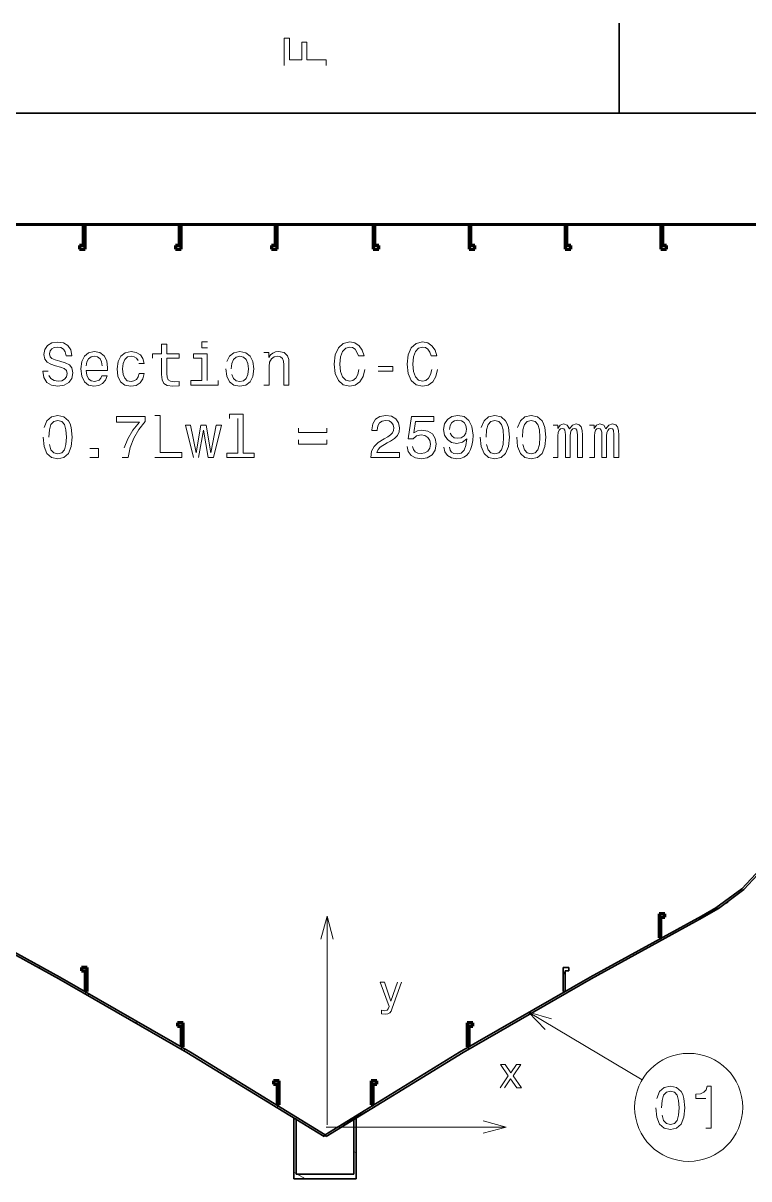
# Model space of a CAD drawing. Extents: x 0 to 179, y 1 to 126.
# Drawn here: x 45.84 to 71.56, y 84.22 to 125.21 of the extents above; entities that cross this region are included whole.
import ezdxf

# ---------------------------------------------------------------- set-up
doc = ezdxf.new("R2010")
doc.units = 0

msp = doc.modelspace()

# ---------------------------------------------------------------- linework, layer by layer
at = {"color": 7, "lineweight": 35, "ltscale": 0.1875}
msp.add_lwpolyline([(66.961, 122.018), (66.961, 125.207)], dxfattribs=at)
at = {"color": 7, "lineweight": 13}
msp.add_lwpolyline([(56.58, 123.705), (56.58, 123.904), (55.896, 123.904), (55.896, 124.53), (55.719, 124.53), (55.719, 123.904), (55.273, 123.904), (55.273, 124.674), (55.092, 124.674), (55.092, 123.705)], dxfattribs=at)
at = {"color": 7, "lineweight": 35}
for points in [[(174.312, 122.018), (4.252, 122.018)], [(26.224, 118.09), (86.852, 118.09)], [(26.224, 118.039), (86.852, 118.039)], [(26.291, 111.119), (33.749, 103.322), (38.606, 98.016), (40.729, 95.516), (41.692, 94.484), (42.592, 93.803), (43.171, 93.481), (47.106, 91.312), (51.644, 88.703), (56.501, 85.721)], [(26.342, 111.165), (33.805, 103.364), (38.664, 98.053), (40.768, 95.576), (41.769, 94.507), (42.687, 93.826), (43.204, 93.541), (47.14, 91.371), (51.772, 88.706), (56.538, 85.779)], [(86.733, 111.165), (79.271, 103.364), (74.411, 98.053), (72.307, 95.576), (71.307, 94.507), (70.388, 93.826), (69.872, 93.541), (65.935, 91.371), (61.303, 88.706), (56.538, 85.779)], [(86.785, 111.119), (79.326, 103.322), (74.47, 98.016), (72.347, 95.516), (71.383, 94.484), (70.483, 93.803), (69.904, 93.481), (65.97, 91.312), (61.432, 88.703), (56.574, 85.721)]]:
    msp.add_lwpolyline(points, dxfattribs=at)
at = {"color": 7, "lineweight": 13, "ltscale": 0.003464}
for points in [[(47.672, 118.039), (47.701, 118.09)], [(49.635, 118.039), (49.665, 118.09)], [(51.599, 118.039), (51.629, 118.09)], [(53.563, 118.039), (53.592, 118.09)], [(55.526, 118.039), (55.556, 118.09)], [(57.49, 118.039), (57.52, 118.09)], [(59.454, 118.039), (59.483, 118.09)], [(61.418, 118.039), (61.447, 118.09)], [(63.381, 118.039), (63.411, 118.09)], [(65.345, 118.039), (65.374, 118.09)], [(67.309, 118.039), (67.338, 118.09)], [(69.272, 118.039), (69.302, 118.09)], [(71.236, 118.039), (71.265, 118.09)]]:
    msp.add_lwpolyline(points, dxfattribs=at)
at = {"color": 7, "lineweight": 140, "ltscale": 0.0426}
for points in [[(47.967, 118.039), (47.967, 117.315)], [(51.368, 118.039), (51.368, 117.315)], [(54.769, 118.039), (54.769, 117.315)], [(58.306, 117.315), (58.306, 118.039)], [(61.708, 117.315), (61.708, 118.039)], [(65.109, 117.315), (65.109, 118.039)], [(68.51, 117.315), (68.51, 118.039)]]:
    msp.add_lwpolyline(points, dxfattribs=at)
at = {"color": 7, "lineweight": 140, "ltscale": 0.004}
for points in [[(48.035, 118.039), (47.967, 118.039)], [(51.436, 118.039), (51.368, 118.039)], [(54.837, 118.039), (54.769, 118.039)], [(58.306, 118.039), (58.238, 118.039)], [(61.708, 118.039), (61.64, 118.039)], [(65.109, 118.039), (65.041, 118.039)], [(68.51, 118.039), (68.442, 118.039)], [(68.374, 92.768), (68.442, 92.768)], [(48.035, 90.866), (48.103, 90.866)], [(51.436, 88.905), (51.504, 88.905)], [(61.572, 88.905), (61.64, 88.905)], [(54.837, 86.848), (54.905, 86.848)], [(58.17, 86.848), (58.238, 86.848)]]:
    msp.add_lwpolyline(points, dxfattribs=at)
at = {"color": 7, "lineweight": 35, "ltscale": 0.0426}
for points in [[(47.967, 117.315), (47.967, 118.039)], [(51.368, 117.315), (51.368, 118.039)], [(54.769, 117.315), (54.769, 118.039)], [(58.306, 117.315), (58.306, 118.039)], [(61.708, 117.315), (61.708, 118.039)], [(65.109, 117.315), (65.109, 118.039)], [(68.51, 117.315), (68.51, 118.039)]]:
    msp.add_lwpolyline(points, dxfattribs=at)
at = {"color": 7, "lineweight": 35, "ltscale": 0.004}
for points in [[(47.967, 118.039), (48.035, 118.039)], [(51.368, 118.039), (51.436, 118.039)], [(54.769, 118.039), (54.837, 118.039)], [(58.238, 118.039), (58.306, 118.039)], [(61.64, 118.039), (61.708, 118.039)], [(65.041, 118.039), (65.109, 118.039)], [(68.442, 118.039), (68.51, 118.039)], [(68.442, 92.768), (68.374, 92.768)], [(48.035, 90.866), (48.103, 90.866)], [(65.041, 90.866), (64.973, 90.866)], [(51.436, 88.905), (51.504, 88.905)], [(61.64, 88.905), (61.572, 88.905)], [(54.837, 86.848), (54.905, 86.848)], [(58.238, 86.848), (58.17, 86.848)], [(56.501, 85.721), (56.538, 85.779)], [(56.574, 85.721), (56.538, 85.779)]]:
    msp.add_lwpolyline(points, dxfattribs=at)
at = {"color": 7, "lineweight": 140, "ltscale": 0.05}
for points in [[(48.035, 117.189), (48.035, 118.039)], [(51.436, 117.189), (51.436, 118.039)], [(54.837, 117.189), (54.837, 118.039)], [(58.238, 118.039), (58.238, 117.189)], [(61.64, 118.039), (61.64, 117.189)], [(65.041, 118.039), (65.041, 117.189)], [(68.442, 118.039), (68.442, 117.189)]]:
    msp.add_lwpolyline(points, dxfattribs=at)
at = {"color": 7, "lineweight": 35, "ltscale": 0.05}
for points in [[(48.035, 118.039), (48.035, 117.189)], [(51.436, 118.039), (51.436, 117.189)], [(54.837, 118.039), (54.837, 117.189)], [(58.238, 118.039), (58.238, 117.189)], [(61.64, 118.039), (61.64, 117.189)], [(65.041, 118.039), (65.041, 117.189)], [(68.442, 118.039), (68.442, 117.189)]]:
    msp.add_lwpolyline(points, dxfattribs=at)
at = {"color": 7, "lineweight": 140, "ltscale": 0.0074}
for points in [[(47.835, 117.315), (47.835, 117.189)], [(51.236, 117.315), (51.236, 117.189)], [(54.637, 117.315), (54.637, 117.189)], [(58.438, 117.189), (58.438, 117.315)], [(61.839, 117.189), (61.839, 117.315)], [(65.241, 117.189), (65.241, 117.315)], [(68.642, 117.189), (68.642, 117.315)]]:
    msp.add_lwpolyline(points, dxfattribs=at)
at = {"color": 7, "lineweight": 140, "ltscale": 0.00775}
for points in [[(47.967, 117.315), (47.835, 117.315)], [(51.368, 117.315), (51.236, 117.315)], [(54.769, 117.315), (54.637, 117.315)], [(58.438, 117.315), (58.306, 117.315)], [(61.839, 117.315), (61.708, 117.315)], [(65.241, 117.315), (65.109, 117.315)], [(68.642, 117.315), (68.51, 117.315)], [(68.442, 93.495), (68.574, 93.495)], [(47.903, 91.592), (48.035, 91.592)], [(51.304, 89.63), (51.436, 89.63)], [(61.64, 89.63), (61.771, 89.63)], [(54.705, 87.573), (54.837, 87.573)], [(58.238, 87.573), (58.37, 87.573)]]:
    msp.add_lwpolyline(points, dxfattribs=at)
at = {"color": 7, "lineweight": 35, "ltscale": 0.0074}
for points in [[(47.835, 117.189), (47.835, 117.315)], [(51.236, 117.189), (51.236, 117.315)], [(54.637, 117.189), (54.637, 117.315)], [(58.438, 117.189), (58.438, 117.315)], [(61.839, 117.189), (61.839, 117.315)], [(65.241, 117.189), (65.241, 117.315)], [(68.642, 117.189), (68.642, 117.315)]]:
    msp.add_lwpolyline(points, dxfattribs=at)
at = {"color": 7, "lineweight": 35, "ltscale": 0.00775}
for points in [[(47.835, 117.315), (47.967, 117.315)], [(51.236, 117.315), (51.368, 117.315)], [(54.637, 117.315), (54.769, 117.315)], [(58.306, 117.315), (58.438, 117.315)], [(61.708, 117.315), (61.839, 117.315)], [(65.109, 117.315), (65.241, 117.315)], [(68.51, 117.315), (68.642, 117.315)], [(68.442, 93.495), (68.574, 93.495)], [(48.035, 91.592), (47.903, 91.592)], [(65.041, 91.592), (65.173, 91.592)], [(51.436, 89.63), (51.304, 89.63)], [(61.64, 89.63), (61.771, 89.63)], [(54.837, 87.573), (54.705, 87.573)], [(58.238, 87.573), (58.37, 87.573)]]:
    msp.add_lwpolyline(points, dxfattribs=at)
at = {"color": 7, "lineweight": 140, "ltscale": 0.01175}
for points in [[(47.835, 117.189), (48.035, 117.189)], [(51.236, 117.189), (51.436, 117.189)], [(54.637, 117.189), (54.837, 117.189)], [(58.238, 117.189), (58.438, 117.189)], [(61.64, 117.189), (61.839, 117.189)], [(65.041, 117.189), (65.241, 117.189)], [(68.442, 117.189), (68.642, 117.189)], [(68.574, 93.621), (68.374, 93.621)], [(48.103, 91.718), (47.903, 91.718)], [(51.504, 89.756), (51.304, 89.756)], [(61.771, 89.756), (61.572, 89.756)], [(54.905, 87.699), (54.705, 87.699)], [(58.37, 87.699), (58.17, 87.699)]]:
    msp.add_lwpolyline(points, dxfattribs=at)
at = {"color": 7, "lineweight": 35, "ltscale": 0.01175}
for points in [[(48.035, 117.189), (47.835, 117.189)], [(51.436, 117.189), (51.236, 117.189)], [(54.837, 117.189), (54.637, 117.189)], [(58.438, 117.189), (58.238, 117.189)], [(61.839, 117.189), (61.64, 117.189)], [(65.241, 117.189), (65.041, 117.189)], [(68.642, 117.189), (68.442, 117.189)], [(68.574, 93.621), (68.374, 93.621)], [(47.903, 91.718), (48.103, 91.718)], [(65.173, 91.718), (64.973, 91.718)], [(51.304, 89.756), (51.504, 89.756)], [(61.771, 89.756), (61.572, 89.756)], [(54.705, 87.699), (54.905, 87.699)], [(58.37, 87.699), (58.17, 87.699)]]:
    msp.add_lwpolyline(points, dxfattribs=at)
at = {"color": 5, "lineweight": 13}
for points in [[(46.726, 112.86), (46.531, 112.86), (46.574, 112.633), (46.681, 112.465), (46.846, 112.365), (47.069, 112.328), (47.29, 112.363), (47.455, 112.457), (47.56, 112.605), (47.598, 112.8), (47.566, 112.976), (47.476, 113.089), (47.33, 113.164), (47.135, 113.22), (46.968, 113.261), (46.859, 113.308), (46.797, 113.377), (46.777, 113.484), (46.797, 113.58), (46.852, 113.653), (46.938, 113.703), (47.056, 113.72), (47.176, 113.698), (47.27, 113.64), (47.333, 113.544), (47.363, 113.413), (47.558, 113.413), (47.558, 113.417), (47.523, 113.619), (47.423, 113.769), (47.264, 113.863), (47.05, 113.896), (46.857, 113.863), (46.707, 113.773), (46.61, 113.634), (46.576, 113.454), (46.604, 113.293), (46.685, 113.184), (46.814, 113.111), (46.99, 113.055), (47.163, 113.006), (47.294, 112.959), (47.373, 112.89), (47.401, 112.779), (47.375, 112.665), (47.309, 112.579), (47.208, 112.526), (47.077, 112.508), (46.932, 112.532), (46.82, 112.601), (46.749, 112.712)], [(48.077, 112.89), (48.831, 112.89), (48.833, 112.978), (48.799, 113.224), (48.705, 113.409), (48.555, 113.52), (48.355, 113.561), (48.16, 113.518), (48.01, 113.398), (47.914, 113.203), (47.879, 112.946), (47.912, 112.682), (48.008, 112.489), (48.156, 112.369), (48.349, 112.328), (48.516, 112.356), (48.653, 112.429), (48.754, 112.545), (48.812, 112.699), (48.626, 112.699), (48.587, 112.613), (48.531, 112.549), (48.373, 112.498), (48.25, 112.521), (48.158, 112.596), (48.098, 112.718), (48.077, 112.884)], [(49.936, 113.139), (50.122, 113.139), (50.084, 113.31), (49.991, 113.445), (49.848, 113.529), (49.661, 113.561), (49.455, 113.518), (49.299, 113.398), (49.2, 113.203), (49.166, 112.941), (49.198, 112.682), (49.294, 112.489), (49.447, 112.369), (49.655, 112.328), (49.839, 112.36), (49.983, 112.45), (50.081, 112.592), (50.124, 112.781), (49.944, 112.781), (49.912, 112.661), (49.852, 112.571), (49.766, 112.515), (49.661, 112.498), (49.53, 112.526), (49.436, 112.611), (49.378, 112.751), (49.359, 112.948), (49.378, 113.141), (49.438, 113.28), (49.535, 113.366), (49.661, 113.396), (49.773, 113.377), (49.856, 113.327), (49.912, 113.246)], [(50.746, 113.321), (50.746, 112.744), (50.759, 112.558), (50.819, 112.429), (50.939, 112.354), (51.143, 112.328), (51.366, 112.339), (51.366, 112.502), (51.203, 112.489), (51.055, 112.506), (50.975, 112.56), (50.941, 112.65), (50.935, 112.776), (50.935, 113.321), (51.366, 113.321), (51.366, 113.482), (50.935, 113.482), (50.935, 113.818), (50.746, 113.818), (50.746, 113.482), (50.42, 113.482), (50.42, 113.321)], [(52.367, 113.908), (52.168, 113.908), (52.168, 113.694), (52.367, 113.694)], [(53.019, 112.944), (53.053, 112.682), (53.152, 112.489), (53.308, 112.369), (53.518, 112.328), (53.726, 112.369), (53.883, 112.487), (53.982, 112.68), (54.018, 112.944), (53.982, 113.205), (53.883, 113.4), (53.726, 113.518), (53.518, 113.561), (53.308, 113.518), (53.152, 113.398), (53.053, 113.205)], [(54.365, 112.369), (54.554, 112.369), (54.554, 113.034), (54.573, 113.186), (54.636, 113.297), (54.732, 113.366), (54.861, 113.392), (54.964, 113.37), (55.028, 113.312), (55.06, 113.216), (55.071, 113.087), (55.071, 112.369), (55.259, 112.369), (55.259, 113.126), (55.251, 113.278), (55.212, 113.405), (55.086, 113.52), (54.889, 113.561), (54.779, 113.546), (54.687, 113.505), (54.608, 113.437), (54.545, 113.345), (54.545, 113.52), (54.365, 113.52)], [(57.738, 112.922), (57.695, 112.742), (57.624, 112.613), (57.526, 112.534), (57.41, 112.508), (57.271, 112.547), (57.161, 112.663), (57.088, 112.851), (57.065, 113.113), (57.088, 113.372), (57.159, 113.563), (57.269, 113.679), (57.41, 113.72), (57.513, 113.698), (57.601, 113.638), (57.669, 113.542), (57.717, 113.409), (57.92, 113.409), (57.856, 113.613), (57.745, 113.767), (57.592, 113.863), (57.41, 113.898), (57.183, 113.844), (57.009, 113.694), (56.898, 113.447), (56.859, 113.113), (56.898, 112.779), (57.009, 112.532), (57.183, 112.38), (57.41, 112.328), (57.609, 112.369), (57.77, 112.483), (57.884, 112.669), (57.944, 112.922)], [(60.32, 112.922), (60.277, 112.742), (60.206, 112.613), (60.107, 112.534), (59.992, 112.508), (59.852, 112.547), (59.743, 112.663), (59.67, 112.851), (59.646, 113.113), (59.67, 113.372), (59.741, 113.563), (59.85, 113.679), (59.992, 113.72), (60.094, 113.698), (60.182, 113.638), (60.251, 113.542), (60.298, 113.409), (60.502, 113.409), (60.438, 113.613), (60.326, 113.767), (60.174, 113.863), (59.992, 113.898), (59.764, 113.844), (59.591, 113.694), (59.479, 113.447), (59.441, 113.113), (59.479, 112.779), (59.591, 112.532), (59.764, 112.38), (59.992, 112.328), (60.191, 112.369), (60.352, 112.483), (60.465, 112.669), (60.525, 112.922)], [(48.077, 113.049), (48.1, 113.197), (48.158, 113.306), (48.246, 113.372), (48.362, 113.396), (48.475, 113.372), (48.563, 113.306), (48.617, 113.197), (48.636, 113.049)], [(52.361, 112.528), (52.361, 113.482), (51.876, 113.482), (51.876, 113.321), (52.172, 113.321), (52.172, 112.528), (51.786, 112.528), (51.786, 112.369), (52.751, 112.369), (52.751, 112.528)], [(53.212, 112.946), (53.231, 113.139), (53.291, 113.278), (53.388, 113.364), (53.518, 113.394), (53.647, 113.364), (53.744, 113.28), (53.804, 113.139), (53.825, 112.946), (53.804, 112.751), (53.744, 112.609), (53.647, 112.523), (53.518, 112.495), (53.388, 112.523), (53.291, 112.609), (53.231, 112.751)], [(58.422, 112.86), (58.941, 112.86), (58.941, 113.029), (58.422, 113.029)], [(46.548, 110.525), (46.58, 110.188), (46.681, 109.948), (46.842, 109.802), (47.065, 109.755), (47.285, 109.802), (47.446, 109.948), (47.545, 110.188), (47.579, 110.525), (47.545, 110.86), (47.504, 110.992), (47.446, 111.102), (47.285, 111.248), (47.065, 111.297), (46.842, 111.248), (46.681, 111.1), (46.58, 110.86)], [(46.754, 110.525), (46.771, 110.784), (46.824, 110.971), (46.921, 111.08), (47.065, 111.119), (47.206, 111.08), (47.303, 110.971), (47.356, 110.784), (47.373, 110.525), (47.356, 110.263), (47.303, 110.077), (47.206, 109.968), (47.065, 109.931), (46.921, 109.968), (46.824, 110.077), (46.771, 110.263)], [(49.348, 109.798), (49.565, 109.798), (49.635, 110.152), (49.76, 110.482), (49.936, 110.789), (50.165, 111.076), (50.165, 111.254), (49.144, 111.254), (49.144, 111.059), (49.959, 111.059), (49.723, 110.769), (49.545, 110.467), (49.421, 110.146)], [(50.502, 109.798), (51.458, 109.798), (51.458, 109.978), (50.699, 109.978), (50.699, 111.286), (50.502, 111.286)], [(53.45, 111.179), (53.45, 109.957), (53.062, 109.957), (53.062, 109.798), (54.024, 109.798), (54.024, 109.957), (53.638, 109.957), (53.638, 111.338), (53.154, 111.338), (53.154, 111.179)], [(58.158, 109.798), (59.181, 109.798), (59.181, 109.983), (58.373, 109.983), (58.418, 110.083), (58.495, 110.167), (58.733, 110.319), (58.859, 110.384), (59.001, 110.476), (59.102, 110.583), (59.16, 110.709), (59.181, 110.853), (59.145, 111.033), (59.044, 111.175), (58.889, 111.265), (58.69, 111.297), (58.484, 111.26), (58.328, 111.16), (58.227, 110.999), (58.193, 110.787), (58.193, 110.757), (58.388, 110.757), (58.388, 110.774), (58.407, 110.92), (58.465, 111.027), (58.557, 111.095), (58.679, 111.119), (58.804, 111.097), (58.896, 111.044), (58.956, 110.96), (58.977, 110.855), (58.962, 110.757), (58.922, 110.673), (58.853, 110.6), (58.759, 110.536), (58.632, 110.467), (58.422, 110.334), (58.274, 110.193), (58.186, 110.021), (58.158, 109.805)], [(59.441, 110.186), (59.488, 110.01), (59.593, 109.873), (59.747, 109.787), (59.944, 109.755), (60.161, 109.794), (60.33, 109.899), (60.438, 110.066), (60.478, 110.281), (60.442, 110.48), (60.339, 110.637), (60.178, 110.737), (59.97, 110.774), (59.809, 110.748), (59.685, 110.677), (59.745, 111.078), (60.397, 111.078), (60.397, 111.254), (59.601, 111.254), (59.483, 110.465), (59.655, 110.465), (59.779, 110.566), (59.938, 110.602), (60.075, 110.579), (60.18, 110.51), (60.247, 110.405), (60.27, 110.27), (60.247, 110.135), (60.178, 110.03), (60.073, 109.963), (59.938, 109.94), (59.824, 109.955), (59.736, 110.004), (59.672, 110.081), (59.64, 110.186)], [(60.748, 110.167), (60.781, 109.998), (60.873, 109.867), (61.019, 109.785), (61.212, 109.755), (61.338, 109.77), (61.452, 109.809), (61.548, 109.875), (61.63, 109.97), (61.694, 110.088), (61.741, 110.233), (61.769, 110.401), (61.78, 110.594), (61.743, 110.896), (61.638, 111.117), (61.471, 111.25), (61.242, 111.297), (61.031, 111.258), (60.873, 111.155), (60.77, 110.997), (60.736, 110.797), (60.77, 110.591), (60.871, 110.435), (61.021, 110.336), (61.212, 110.304), (61.413, 110.345), (61.565, 110.469), (61.531, 110.231), (61.462, 110.062), (61.357, 109.961), (61.214, 109.929), (61.102, 109.944), (61.021, 109.991), (60.967, 110.066), (60.946, 110.167)], [(60.944, 110.799), (60.965, 110.932), (61.025, 111.037), (61.119, 111.104), (61.242, 111.128), (61.368, 111.104), (61.465, 111.037), (61.525, 110.935), (61.548, 110.802), (61.525, 110.667), (61.465, 110.566), (61.366, 110.504), (61.235, 110.482), (61.117, 110.504), (61.025, 110.566), (60.965, 110.664)], [(62.037, 110.525), (62.069, 110.188), (62.17, 109.948), (62.331, 109.802), (62.554, 109.755), (62.775, 109.802), (62.935, 109.948), (63.034, 110.188), (63.068, 110.525), (63.034, 110.86), (62.993, 110.992), (62.935, 111.102), (62.775, 111.248), (62.554, 111.297), (62.331, 111.248), (62.17, 111.1), (62.069, 110.86)], [(62.243, 110.525), (62.26, 110.784), (62.314, 110.971), (62.41, 111.08), (62.554, 111.119), (62.695, 111.08), (62.792, 110.971), (62.845, 110.784), (62.863, 110.525), (62.845, 110.263), (62.792, 110.077), (62.695, 109.968), (62.554, 109.931), (62.41, 109.968), (62.314, 110.077), (62.26, 110.263)], [(63.328, 110.525), (63.36, 110.188), (63.461, 109.948), (63.622, 109.802), (63.845, 109.755), (64.065, 109.802), (64.226, 109.948), (64.325, 110.188), (64.359, 110.525), (64.325, 110.86), (64.284, 110.992), (64.226, 111.102), (64.065, 111.248), (63.845, 111.297), (63.622, 111.248), (63.461, 111.1), (63.36, 110.86)], [(63.534, 110.525), (63.551, 110.784), (63.604, 110.971), (63.701, 111.08), (63.845, 111.119), (63.986, 111.08), (64.083, 110.971), (64.136, 110.784), (64.153, 110.525), (64.136, 110.263), (64.083, 110.077), (63.986, 109.968), (63.845, 109.931), (63.701, 109.968), (63.604, 110.077), (63.551, 110.263)], [(52.056, 109.798), (52.228, 110.776), (52.399, 109.798), (52.579, 109.798), (52.862, 110.95), (52.68, 110.95), (52.489, 109.972), (52.32, 110.95), (52.133, 110.95), (51.964, 109.972), (51.773, 110.95), (51.593, 110.95), (51.876, 109.798)], [(55.6, 110.84), (55.6, 110.692), (56.597, 110.692), (56.597, 110.84)], [(64.616, 109.798), (64.79, 109.798), (64.79, 110.568), (64.801, 110.684), (64.833, 110.767), (64.882, 110.817), (64.947, 110.836), (64.998, 110.819), (65.032, 110.776), (65.05, 110.703), (65.056, 110.607), (65.056, 109.798), (65.219, 109.798), (65.219, 110.568), (65.23, 110.682), (65.262, 110.765), (65.313, 110.817), (65.378, 110.836), (65.429, 110.819), (65.463, 110.776), (65.485, 110.607), (65.485, 109.798), (65.659, 109.798), (65.659, 110.594), (65.648, 110.759), (65.613, 110.885), (65.545, 110.962), (65.433, 110.99), (65.303, 110.947), (65.202, 110.823), (65.122, 110.945), (64.99, 110.99), (64.867, 110.947), (64.784, 110.827), (64.784, 110.95), (64.616, 110.95)], [(65.907, 109.798), (66.081, 109.798), (66.081, 110.568), (66.092, 110.684), (66.124, 110.767), (66.173, 110.817), (66.237, 110.836), (66.289, 110.819), (66.323, 110.776), (66.34, 110.703), (66.347, 110.607), (66.347, 109.798), (66.51, 109.798), (66.51, 110.568), (66.52, 110.682), (66.553, 110.765), (66.604, 110.817), (66.668, 110.836), (66.72, 110.819), (66.754, 110.776), (66.776, 110.607), (66.776, 109.798), (66.949, 109.798), (66.949, 110.594), (66.939, 110.759), (66.904, 110.885), (66.836, 110.962), (66.724, 110.99), (66.593, 110.947), (66.493, 110.823), (66.413, 110.945), (66.28, 110.99), (66.158, 110.947), (66.074, 110.827), (66.074, 110.95), (65.907, 110.95)], [(55.6, 110.424), (55.6, 110.278), (56.597, 110.278), (56.597, 110.424)], [(48.207, 109.798), (48.503, 109.798), (48.503, 110.118), (48.207, 110.118)], [(56.827, 92.716), (56.607, 93.537), (56.387, 92.716)], [(59.105, 91.195), (58.869, 90.518), (58.638, 91.195), (58.491, 91.195), (58.804, 90.327), (58.776, 90.25), (58.733, 90.198), (58.661, 90.181), (58.537, 90.197), (58.537, 90.066), (58.667, 90.054), (58.761, 90.066), (58.827, 90.105), (58.874, 90.171), (58.915, 90.267), (59.249, 91.195)], [(64.566, 89.898), (63.747, 90.129), (64.341, 89.52)], [(62.902, 87.45), (63.113, 87.77), (63.331, 87.45), (63.493, 87.45), (63.199, 87.874), (63.476, 88.272), (63.32, 88.272), (63.119, 87.974), (62.919, 88.272), (62.76, 88.272), (63.032, 87.873), (62.744, 87.45)], [(62.902, 87.45), (63.113, 87.77), (63.331, 87.45), (63.493, 87.45), (63.199, 87.874), (63.476, 88.272), (63.32, 88.272), (63.119, 87.974), (62.919, 88.272), (62.76, 88.272), (63.032, 87.873), (62.744, 87.45)], [(68.26, 86.737), (68.292, 86.401), (68.393, 86.161), (68.553, 86.015), (68.776, 85.968), (68.997, 86.015), (69.158, 86.161), (69.257, 86.401), (69.291, 86.737), (69.257, 87.072), (69.216, 87.205), (69.158, 87.314), (68.997, 87.46), (68.776, 87.509), (68.553, 87.46), (68.393, 87.312), (68.292, 87.072)], [(68.465, 86.737), (68.483, 86.997), (68.536, 87.183), (68.633, 87.293), (68.776, 87.331), (68.918, 87.293), (69.014, 87.183), (69.068, 86.997), (69.085, 86.737), (69.068, 86.476), (69.014, 86.289), (68.918, 86.18), (68.776, 86.144), (68.633, 86.18), (68.536, 86.289), (68.483, 86.476)], [(70.028, 86.011), (70.224, 86.011), (70.224, 87.509), (70.078, 87.509), (70.039, 87.379), (69.962, 87.291), (69.844, 87.239), (69.681, 87.222), (69.681, 87.07), (70.028, 87.07)], [(62.135, 85.835), (62.956, 86.055), (62.135, 86.275)]]:
    msp.add_lwpolyline(points, dxfattribs=at)
at = {"color": 7, "lineweight": 13, "ltscale": 0.086846}
msp.add_lwpolyline([(69.547, 93.29), (70.826, 94.028)], dxfattribs=at)
at = {"color": 5, "lineweight": 13, "ltscale": 0.435}
msp.add_lwpolyline([(56.607, 93.537), (56.607, 86.14)], dxfattribs=at)
at = {"color": 7, "lineweight": 140, "ltscale": 0.007164}
for points in [[(68.374, 93.621), (68.374, 93.499)], [(68.374, 93.499), (68.374, 93.377)], [(68.374, 93.256), (68.374, 93.134)], [(68.374, 93.134), (68.374, 93.012)], [(68.374, 93.012), (68.374, 92.89)]]:
    msp.add_lwpolyline(points, dxfattribs=at)
at = {"color": 7, "lineweight": 35, "ltscale": 0.050151}
msp.add_lwpolyline([(68.374, 93.621), (68.374, 92.768)], dxfattribs=at)
at = {"color": 7, "lineweight": 140, "ltscale": 0.006104}
for points in [[(68.442, 93.391), (68.442, 93.495)], [(68.442, 93.287), (68.442, 93.391)], [(68.442, 93.183), (68.442, 93.287)], [(68.442, 93.08), (68.442, 93.183)], [(68.442, 92.976), (68.442, 93.08)], [(68.442, 92.872), (68.442, 92.976)], [(68.442, 92.768), (68.442, 92.872)]]:
    msp.add_lwpolyline(points, dxfattribs=at)
at = {"color": 7, "lineweight": 35, "ltscale": 0.042729}
msp.add_lwpolyline([(68.442, 92.768), (68.442, 93.495)], dxfattribs=at)
at = {"color": 7, "lineweight": 140, "ltscale": 0.00106}
for points in [[(68.574, 93.603), (68.574, 93.621)], [(68.574, 93.585), (68.574, 93.603)], [(68.574, 93.567), (68.574, 93.585)], [(68.574, 93.549), (68.574, 93.567)], [(68.574, 93.531), (68.574, 93.549)], [(68.574, 93.513), (68.574, 93.531)], [(68.574, 93.495), (68.574, 93.513)]]:
    msp.add_lwpolyline(points, dxfattribs=at)
at = {"color": 7, "lineweight": 35, "ltscale": 0.007422}
msp.add_lwpolyline([(68.574, 93.495), (68.574, 93.621)], dxfattribs=at)
at = {"color": 7, "lineweight": 140, "ltscale": 0.007165}
for points in [[(68.374, 93.377), (68.374, 93.256)], [(68.374, 92.89), (68.374, 92.768)]]:
    msp.add_lwpolyline(points, dxfattribs=at)
at = {"color": 7, "lineweight": 13, "ltscale": 0.004658}
msp.add_lwpolyline([(46.402, 91.709), (46.471, 91.749)], dxfattribs=at)
at = {"color": 7, "lineweight": 140, "ltscale": 0.001059}
for points in [[(47.903, 91.718), (47.903, 91.7)], [(47.903, 91.7), (47.903, 91.682)], [(47.903, 91.682), (47.903, 91.664)], [(47.903, 91.664), (47.903, 91.646)], [(47.903, 91.646), (47.903, 91.628)], [(47.903, 91.628), (47.903, 91.61)], [(47.903, 91.61), (47.903, 91.592)]]:
    msp.add_lwpolyline(points, dxfattribs=at)
at = {"color": 7, "lineweight": 35, "ltscale": 0.007411}
for points in [[(47.903, 91.592), (47.903, 91.718)], [(65.173, 91.592), (65.173, 91.718)]]:
    msp.add_lwpolyline(points, dxfattribs=at)
at = {"color": 7, "lineweight": 140, "ltscale": 0.006095}
for points in [[(48.035, 91.592), (48.035, 91.488)], [(48.035, 91.488), (48.035, 91.385)], [(48.035, 91.385), (48.035, 91.281)], [(48.035, 91.281), (48.035, 91.177)], [(48.035, 91.177), (48.035, 91.074)], [(48.035, 91.074), (48.035, 90.97)], [(48.035, 90.97), (48.035, 90.866)]]:
    msp.add_lwpolyline(points, dxfattribs=at)
at = {"color": 7, "lineweight": 35, "ltscale": 0.042665}
for points in [[(48.035, 90.866), (48.035, 91.592)], [(65.041, 90.866), (65.041, 91.592)]]:
    msp.add_lwpolyline(points, dxfattribs=at)
at = {"color": 7, "lineweight": 140, "ltscale": 0.007154}
for points in [[(48.103, 91.596), (48.103, 91.718)], [(48.103, 91.475), (48.103, 91.596)], [(48.103, 91.353), (48.103, 91.475)], [(48.103, 91.231), (48.103, 91.353)], [(48.103, 91.11), (48.103, 91.231)], [(48.103, 90.988), (48.103, 91.11)], [(48.103, 90.866), (48.103, 90.988)]]:
    msp.add_lwpolyline(points, dxfattribs=at)
at = {"color": 7, "lineweight": 35, "ltscale": 0.050077}
for points in [[(48.103, 91.718), (48.103, 90.866)], [(64.973, 91.718), (64.973, 90.866)]]:
    msp.add_lwpolyline(points, dxfattribs=at)
at = {"color": 7, "lineweight": 13, "ltscale": 0.008}
msp.add_lwpolyline([(65.041, 91.458), (64.973, 91.576)], dxfattribs=at)
at = {"color": 7, "lineweight": 13, "ltscale": 0.004649}
msp.add_lwpolyline([(48.121, 90.738), (48.189, 90.777)], dxfattribs=at)
at = {"color": 7, "lineweight": 13, "ltscale": 0.004623}
msp.add_lwpolyline([(49.831, 89.761), (49.899, 89.801)], dxfattribs=at)
at = {"color": 5, "lineweight": 13, "ltscale": 0.275604}
msp.add_lwpolyline([(63.747, 90.129), (67.776, 87.733)], dxfattribs=at)
at = {"color": 7, "lineweight": 140, "ltscale": 0.001058}
for points in [[(51.304, 89.756), (51.304, 89.738)], [(51.304, 89.738), (51.304, 89.72)], [(51.304, 89.72), (51.304, 89.702)], [(51.304, 89.702), (51.304, 89.684)], [(51.304, 89.684), (51.304, 89.666)], [(51.304, 89.648), (51.304, 89.63)], [(61.771, 89.738), (61.771, 89.756)], [(61.771, 89.72), (61.771, 89.738)], [(61.771, 89.702), (61.771, 89.72)], [(61.771, 89.684), (61.771, 89.702)], [(61.771, 89.666), (61.771, 89.684)], [(61.771, 89.63), (61.771, 89.648)]]:
    msp.add_lwpolyline(points, dxfattribs=at)
at = {"color": 7, "lineweight": 35, "ltscale": 0.007404}
for points in [[(51.304, 89.63), (51.304, 89.756)], [(61.771, 89.63), (61.771, 89.756)]]:
    msp.add_lwpolyline(points, dxfattribs=at)
at = {"color": 7, "lineweight": 140, "ltscale": 0.001057}
for points in [[(51.304, 89.666), (51.304, 89.648)], [(61.771, 89.648), (61.771, 89.666)], [(54.705, 87.699), (54.705, 87.681)], [(54.705, 87.681), (54.705, 87.663)], [(54.705, 87.663), (54.705, 87.645)], [(54.705, 87.645), (54.705, 87.627)], [(54.705, 87.627), (54.705, 87.609)], [(54.705, 87.609), (54.705, 87.591)], [(54.705, 87.591), (54.705, 87.573)], [(58.37, 87.681), (58.37, 87.699)], [(58.37, 87.663), (58.37, 87.681)], [(58.37, 87.645), (58.37, 87.663)], [(58.37, 87.627), (58.37, 87.645)], [(58.37, 87.609), (58.37, 87.627)], [(58.37, 87.591), (58.37, 87.609)], [(58.37, 87.573), (58.37, 87.591)]]:
    msp.add_lwpolyline(points, dxfattribs=at)
at = {"color": 7, "lineweight": 140, "ltscale": 0.006089}
for points in [[(51.436, 89.63), (51.436, 89.527)], [(51.436, 89.527), (51.436, 89.423)], [(51.436, 89.423), (51.436, 89.32)], [(61.64, 89.527), (61.64, 89.63)], [(61.64, 89.423), (61.64, 89.527)], [(61.64, 89.32), (61.64, 89.423)], [(51.436, 89.32), (51.436, 89.216)], [(51.436, 89.216), (51.436, 89.112)], [(51.436, 89.112), (51.436, 89.009)], [(51.436, 89.009), (51.436, 88.905)], [(61.64, 89.216), (61.64, 89.32)], [(61.64, 89.112), (61.64, 89.216)], [(61.64, 89.009), (61.64, 89.112)], [(61.64, 88.905), (61.64, 89.009)]]:
    msp.add_lwpolyline(points, dxfattribs=at)
at = {"color": 7, "lineweight": 35, "ltscale": 0.042626}
for points in [[(51.436, 88.905), (51.436, 89.63)], [(61.64, 88.905), (61.64, 89.63)]]:
    msp.add_lwpolyline(points, dxfattribs=at)
at = {"color": 7, "lineweight": 140, "ltscale": 0.007147}
for points in [[(51.504, 89.635), (51.504, 89.756)], [(51.504, 89.513), (51.504, 89.635)], [(51.504, 89.392), (51.504, 89.513)], [(51.504, 89.27), (51.504, 89.392)], [(61.572, 89.756), (61.572, 89.635)], [(61.572, 89.635), (61.572, 89.513)], [(61.572, 89.513), (61.572, 89.392)], [(61.572, 89.392), (61.572, 89.27)], [(51.504, 89.148), (51.504, 89.27)], [(51.504, 89.027), (51.504, 89.148)], [(51.504, 88.905), (51.504, 89.027)], [(61.572, 89.27), (61.572, 89.148)], [(61.572, 89.148), (61.572, 89.027)], [(61.572, 89.027), (61.572, 88.905)]]:
    msp.add_lwpolyline(points, dxfattribs=at)
at = {"color": 7, "lineweight": 35, "ltscale": 0.05003}
for points in [[(51.504, 89.756), (51.504, 88.905)], [(61.572, 89.756), (61.572, 88.905)]]:
    msp.add_lwpolyline(points, dxfattribs=at)
at = {"color": 7, "lineweight": 13, "ltscale": 0.004596}
msp.add_lwpolyline([(51.523, 88.774), (51.591, 88.813)], dxfattribs=at)
at = {"color": 7, "lineweight": 13, "ltscale": 0.004566}
msp.add_lwpolyline([(53.194, 87.775), (53.261, 87.814)], dxfattribs=at)
at = {"color": 7, "lineweight": 35, "ltscale": 0.007401}
for points in [[(54.705, 87.573), (54.705, 87.699)], [(58.37, 87.573), (58.37, 87.699)]]:
    msp.add_lwpolyline(points, dxfattribs=at)
at = {"color": 7, "lineweight": 140, "ltscale": 0.006086}
for points in [[(54.837, 87.573), (54.837, 87.469)], [(54.837, 87.469), (54.837, 87.366)], [(54.837, 87.366), (54.837, 87.262)], [(58.238, 87.469), (58.238, 87.573)], [(58.238, 87.366), (58.238, 87.469)], [(58.238, 87.262), (58.238, 87.366)], [(54.837, 87.262), (54.837, 87.159)], [(54.837, 87.159), (54.837, 87.055)], [(54.837, 87.055), (54.837, 86.952)], [(54.837, 86.952), (54.837, 86.848)], [(58.238, 87.159), (58.238, 87.262)], [(58.238, 87.055), (58.238, 87.159)], [(58.238, 86.952), (58.238, 87.055)], [(58.238, 86.848), (58.238, 86.952)]]:
    msp.add_lwpolyline(points, dxfattribs=at)
at = {"color": 7, "lineweight": 35, "ltscale": 0.042603}
for points in [[(54.837, 86.848), (54.837, 87.573)], [(58.238, 86.848), (58.238, 87.573)]]:
    msp.add_lwpolyline(points, dxfattribs=at)
at = {"color": 7, "lineweight": 140, "ltscale": 0.007143}
for points in [[(54.905, 87.577), (54.905, 87.699)], [(54.905, 87.456), (54.905, 87.577)], [(54.905, 87.334), (54.905, 87.456)], [(54.905, 87.213), (54.905, 87.334)], [(58.17, 87.699), (58.17, 87.577)], [(58.17, 87.577), (58.17, 87.456)], [(58.17, 87.456), (58.17, 87.334)], [(58.17, 87.334), (58.17, 87.213)], [(54.905, 87.091), (54.905, 87.213)], [(54.905, 86.97), (54.905, 87.091)], [(54.905, 86.848), (54.905, 86.97)], [(58.17, 87.213), (58.17, 87.091)], [(58.17, 87.091), (58.17, 86.97)], [(58.17, 86.97), (58.17, 86.848)]]:
    msp.add_lwpolyline(points, dxfattribs=at)
at = {"color": 7, "lineweight": 35, "ltscale": 0.050004}
for points in [[(54.905, 87.699), (54.905, 86.848)], [(58.17, 87.699), (58.17, 86.848)]]:
    msp.add_lwpolyline(points, dxfattribs=at)
at = {"color": 7, "lineweight": 13, "ltscale": 0.004538}
msp.add_lwpolyline([(54.844, 86.764), (54.91, 86.803)], dxfattribs=at)
at = {"color": 7, "lineweight": 13, "ltscale": 0.103617}
msp.add_lwpolyline([(56.538, 85.779), (58.064, 86.66)], dxfattribs=at)
at = {"color": 7, "lineweight": 35, "ltscale": 0.125003}
for points in [[(55.432, 86.344), (55.432, 84.218)], [(57.643, 86.344), (57.643, 84.218)]]:
    msp.add_lwpolyline(points, dxfattribs=at)
at = {"color": 7, "lineweight": 35, "ltscale": 0.005}
for points in [[(55.517, 86.344), (55.432, 86.344)], [(57.558, 86.344), (57.643, 86.344)]]:
    msp.add_lwpolyline(points, dxfattribs=at)
at = {"color": 7, "lineweight": 35, "ltscale": 0.115003}
for points in [[(55.517, 86.344), (55.517, 84.388)], [(57.558, 86.344), (57.558, 84.388)]]:
    msp.add_lwpolyline(points, dxfattribs=at)
at = {"color": 7, "lineweight": 13, "ltscale": 0.004495}
msp.add_lwpolyline([(56.471, 85.74), (56.538, 85.779)], dxfattribs=at)
at = {"color": 5, "lineweight": 13, "ltscale": 0.375}
msp.add_lwpolyline([(62.956, 86.055), (56.579, 86.055)], dxfattribs=at)
at = {"color": 7, "lineweight": 13, "ltscale": 0.005774}
for points in [[(57.643, 85.14), (57.558, 85.19)], [(55.517, 84.404), (55.432, 84.453)]]:
    msp.add_lwpolyline(points, dxfattribs=at)
at = {"color": 7, "lineweight": 35, "ltscale": 0.13}
msp.add_lwpolyline([(57.643, 84.218), (55.432, 84.218)], dxfattribs=at)
at = {"color": 7, "lineweight": 35, "ltscale": 0.12}
msp.add_lwpolyline([(55.517, 84.388), (57.558, 84.388)], dxfattribs=at)
at = {"color": 7, "lineweight": 13, "ltscale": 0.020001}
msp.add_lwpolyline([(55.84, 84.218), (55.545, 84.388)], dxfattribs=at)
at = {"color": 5, "lineweight": 13}
msp.add_circle((69.422, 86.755), 1.915, dxfattribs=at)
at = {"color": 7, "lineweight": 5}
msp.add_point((56.538, 85.779), dxfattribs=at)

doc.saveas('drawing.dxf')
